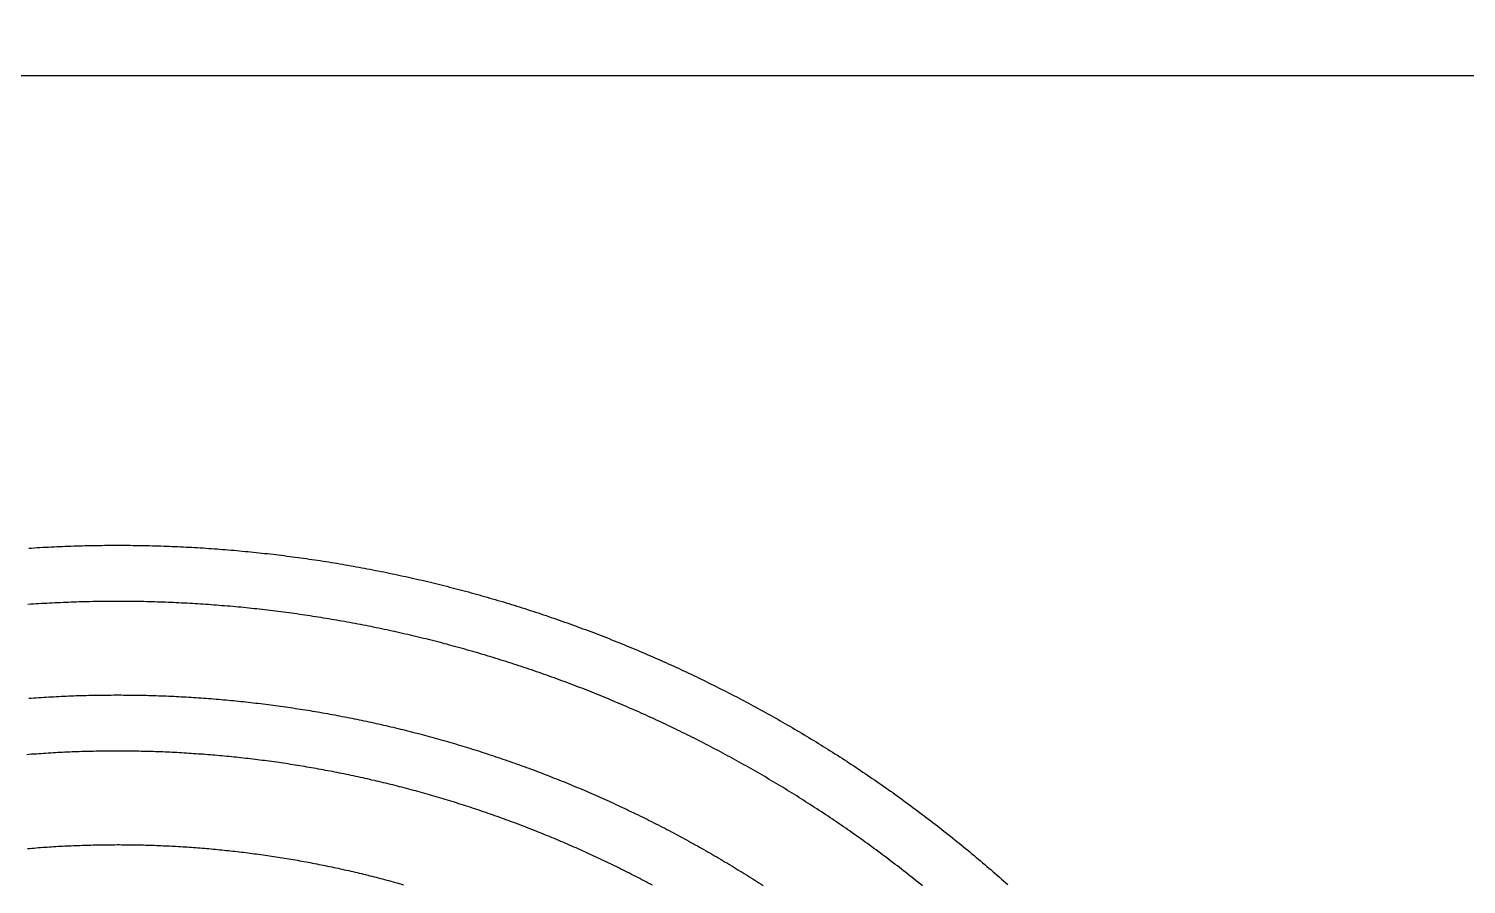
# Model space of a CAD drawing. Header units: inches. Extents: x -43479 to 56521, y -44741 to 59530.
# Drawn here: x -9964 to -6892, y 41313 to 43141 of the extents above; entities that cross this region are included whole.
import ezdxf

# ---------------------------------------------------------------- set-up
doc = ezdxf.new("R2010")
doc.units = ezdxf.units.IN
doc.header["$MEASUREMENT"] = 0

# ---------------------------------------------------------------- blocks, each defined once
blk = doc.blocks.new('kanishk_spiralEditV1')
for points in [[(2987.9, -1431.3), (2981.9, -1431.6), (2975.9, -1432), (2969.9, -1432.4), (2963.9, -1432.7), (2957.9, -1433.1), (2951.8, -1433.4), (2945.8, -1433.7), (2939.8, -1434), (2933.8, -1434.3), (2927.8, -1434.6), (2921.8, -1434.9), (2915.8, -1435.1), (2909.8, -1435.4), (2903.7, -1435.6), (2897.7, -1435.8), (2891.7, -1436), (2885.7, -1436.2), (2879.7, -1436.4), (2873.7, -1436.5), (2867.7, -1436.7), (2861.6, -1436.8), (2855.6, -1436.9), (2849.6, -1437.1), (2843.6, -1437.2), (2837.6, -1437.2), (2831.6, -1437.3), (2825.6, -1437.4), (2819.5, -1437.4), (2813.5, -1437.5), (2807.5, -1437.5), (2801.5, -1437.5), (2795.5, -1437.5), (2789.5, -1437.5), (2783.5, -1437.5), (2777.4, -1437.4), (2771.4, -1437.4), (2765.4, -1437.3), (2759.4, -1437.3), (2753.4, -1437.2), (2747.4, -1437.1), (2741.4, -1437), (2735.4, -1436.8), (2729.4, -1436.7), (2723.3, -1436.5), (2717.3, -1436.4), (2711.3, -1436.2), (2705.3, -1436), (2699.3, -1435.8), (2693.3, -1435.6), (2687.3, -1435.4), (2681.3, -1435.1), (2675.3, -1434.9), (2669.3, -1434.6), (2663.3, -1434.3), (2657.3, -1434.1), (2651.3, -1433.7), (2645.3, -1433.4), (2639.3, -1433.1), (2633.3, -1432.8), (2627.3, -1432.4), (2621.3, -1432.1), (2615.3, -1431.7), (2609.3, -1431.3), (2603.3, -1430.9), (2597.3, -1430.5), (2591.3, -1430), (2585.3, -1429.6), (2579.4, -1429.2), (2573.4, -1428.7), (2567.4, -1428.2), (2561.4, -1427.7), (2555.4, -1427.2), (2549.4, -1426.7), (2543.4, -1426.2), (2537.5, -1425.6), (2531.5, -1425.1), (2525.5, -1424.5), (2519.5, -1423.9), (2513.6, -1423.4), (2507.6, -1422.7), (2501.6, -1422.1), (2495.7, -1421.5), (2489.7, -1420.9), (2483.7, -1420.2), (2477.8, -1419.6), (2471.8, -1418.9), (2465.8, -1418.2), (2459.9, -1417.5), (2453.9, -1416.8), (2448, -1416), (2442, -1415.3), (2436, -1414.5), (2430.1, -1413.8), (2424.1, -1413), (2418.2, -1412.2), (2412.2, -1411.4), (2406.3, -1410.6), (2400.4, -1409.8), (2394.4, -1408.9), (2388.5, -1408.1), (2382.6, -1407.2), (2376.6, -1406.3), (2370.7, -1405.5), (2364.8, -1404.6), (2358.8, -1403.6), (2352.9, -1402.7), (2347, -1401.8), (2341.1, -1400.8), (2335.1, -1399.9), (2329.2, -1398.9), (2323.3, -1397.9), (2317.4, -1396.9), (2311.5, -1395.9), (2305.6, -1394.9), (2299.7, -1393.8), (2293.8, -1392.8), (2287.9, -1391.7), (2282, -1390.6), (2276.1, -1389.6), (2270.2, -1388.5), (2264.3, -1387.4), (2258.4, -1386.2), (2252.5, -1385.1), (2246.6, -1383.9), (2240.8, -1382.8), (2234.9, -1381.6), (2229, -1380.4), (2223.1, -1379.2), (2217.3, -1378), (2211.4, -1376.8), (2205.5, -1375.6), (2199.7, -1374.3), (2193.8, -1373.1), (2188, -1371.8), (2182.1, -1370.5), (2176.3, -1369.2), (2170.4, -1367.9), (2164.6, -1366.6), (2158.7, -1365.3), (2152.9, -1363.9), (2147.1, -1362.6), (2141.2, -1361.2), (2135.4, -1359.8), (2129.6, -1358.4), (2123.8, -1357), (2117.9, -1355.6), (2112.1, -1354.2), (2106.3, -1352.7), (2100.5, -1351.3), (2094.7, -1349.8), (2088.9, -1348.3), (2083.1, -1346.8), (2077.3, -1345.3), (2071.5, -1343.8), (2065.7, -1342.3), (2059.9, -1340.8), (2054.2, -1339.2), (2048.4, -1337.7), (2042.6, -1336.1), (2036.8, -1334.5), (2031.1, -1332.9), (2025.3, -1331.3), (2019.5, -1329.7), (2013.8, -1328), (2008, -1326.4), (2002.3, -1324.7), (1996.5, -1323.1), (1990.8, -1321.4), (1985.1, -1319.7), (1979.3, -1318), (1973.6, -1316.3), (1967.9, -1314.5), (1962.1, -1312.8), (1956.4, -1311), (1950.7, -1309.3), (1945, -1307.5), (1939.3, -1305.7), (1933.6, -1303.9), (1927.9, -1302.1), (1922.2, -1300.3), (1916.5, -1298.4), (1910.8, -1296.6), (1905.1, -1294.7), (1899.4, -1292.9), (1893.8, -1291), (1888.1, -1289.1), (1882.4, -1287.2), (1876.8, -1285.3), (1871.1, -1283.3), (1865.5, -1281.4), (1859.8, -1279.4), (1854.2, -1277.5), (1848.5, -1275.5), (1842.9, -1273.5), (1837.3, -1271.5), (1831.6, -1269.5), (1826, -1267.5), (1820.4, -1265.4), (1814.8, -1263.4), (1809.2, -1261.3), (1803.6, -1259.2), (1798, -1257.2), (1792.4, -1255.1), (1786.8, -1253), (1781.2, -1250.8), (1775.6, -1248.7), (1770, -1246.6), (1764.4, -1244.4), (1758.9, -1242.2), (1753.3, -1240.1), (1747.8, -1237.9), (1742.2, -1235.7), (1736.7, -1233.5), (1731.1, -1231.3), (1725.6, -1229), (1720, -1226.8), (1714.5, -1224.5), (1709, -1222.2), (1703.5, -1220), (1697.9, -1217.7), (1692.4, -1215.4), (1686.9, -1213.1), (1681.4, -1210.7), (1675.9, -1208.4), (1670.4, -1206), (1665, -1203.7), (1659.5, -1201.3), (1654, -1198.9), (1648.5, -1196.5), (1643.1, -1194.1), (1637.6, -1191.7), (1632.2, -1189.3), (1626.7, -1186.8), (1621.3, -1184.4), (1615.8, -1181.9), (1610.4, -1179.5), (1605, -1177), (1599.6, -1174.5), (1594.1, -1172), (1588.7, -1169.5), (1583.3, -1166.9), (1577.9, -1164.4), (1572.5, -1161.8), (1567.2, -1159.3), (1561.8, -1156.7), (1556.4, -1154.1), (1551, -1151.5), (1545.7, -1148.9), (1540.3, -1146.3), (1534.9, -1143.7), (1529.6, -1141), (1524.3, -1138.4), (1518.9, -1135.7), (1513.6, -1133), (1508.3, -1130.3), (1502.9, -1127.6), (1497.6, -1124.9), (1492.3, -1122.2), (1487, -1119.5), (1481.7, -1116.7), (1476.4, -1114), (1471.2, -1111.2), (1465.9, -1108.5), (1460.6, -1105.7), (1455.3, -1102.9), (1450.1, -1100.1), (1444.8, -1097.2), (1439.6, -1094.4), (1434.3, -1091.6), (1429.1, -1088.7), (1423.9, -1085.9), (1418.6, -1083), (1413.4, -1080.1), (1408.2, -1077.2), (1403, -1074.3), (1397.8, -1071.4), (1392.6, -1068.5), (1387.4, -1065.5), (1382.3, -1062.6), (1377.1, -1059.6), (1371.9, -1056.7), (1366.8, -1053.7), (1361.6, -1050.7), (1356.5, -1047.7), (1351.3, -1044.7), (1346.2, -1041.7), (1341.1, -1038.6), (1335.9, -1035.6), (1330.8, -1032.5), (1325.7, -1029.5), (1320.6, -1026.4), (1315.5, -1023.3), (1310.4, -1020.2), (1305.4, -1017.1), (1300.3, -1014), (1295.2, -1010.9), (1290.2, -1007.7), (1285.1, -1004.6), (1280.1, -1001.4), (1275, -998.2), (1270, -995.1), (1265, -991.9), (1259.9, -988.7), (1254.9, -985.5), (1249.9, -982.2), (1244.9, -979), (1239.9, -975.8), (1235, -972.5), (1230, -969.2), (1225, -966), (1220, -962.7), (1215.1, -959.4), (1210.1, -956.1), (1205.2, -952.8), (1200.3, -949.5), (1195.3, -946.1), (1190.4, -942.8), (1185.5, -939.4), (1180.6, -936.1), (1175.7, -932.7), (1170.8, -929.3), (1165.9, -925.9), (1161, -922.5), (1156.2, -919.1), (1151.3, -915.6), (1146.4, -912.2), (1141.6, -908.8), (1136.8, -905.3), (1131.9, -901.8), (1127.1, -898.4), (1122.3, -894.9), (1117.5, -891.4), (1112.7, -887.9), (1107.9, -884.4), (1103.1, -880.8), (1098.3, -877.3), (1093.5, -873.8), (1088.8, -870.2), (1084, -866.6), (1079.3, -863.1), (1074.5, -859.5), (1069.8, -855.9), (1065.1, -852.3), (1060.3, -848.7), (1055.6, -845), (1050.9, -841.4), (1046.2, -837.8), (1041.5, -834.1), (1036.9, -830.4), (1032.2, -826.8), (1027.5, -823.1), (1022.9, -819.4), (1018.2, -815.7), (1013.6, -812), (1008.9, -808.3), (1004.3, -804.5), (999.7, -800.8), (995.1, -797), (990.5, -793.3), (985.9, -789.5), (981.3, -785.7), (976.7, -782), (972.2, -778.2), (967.6, -774.4), (963.1, -770.5), (958.5, -766.7), (954, -762.9), (949.5, -759), (944.9, -755.2), (940.4, -751.3), (935.9, -747.4), (931.4, -743.6), (926.9, -739.7), (922.5, -735.8), (918, -731.9), (913.5, -728), (909.1, -724), (904.6, -720.1), (900.2, -716.1), (895.8, -712.2)], [(2987.8, -1110.5), (2982.5, -1110.9), (2977.1, -1111.3), (2971.8, -1111.7), (2966.5, -1112), (2961.1, -1112.4), (2955.8, -1112.7), (2950.4, -1113), (2945.1, -1113.4), (2939.8, -1113.7), (2934.4, -1113.9), (2929.1, -1114.2), (2923.7, -1114.5), (2918.4, -1114.8), (2913, -1115), (2907.7, -1115.2), (2902.4, -1115.5), (2897, -1115.7), (2891.7, -1115.9), (2886.3, -1116.1), (2881, -1116.2), (2875.6, -1116.4), (2870.3, -1116.6), (2865, -1116.7), (2859.6, -1116.8), (2854.3, -1117), (2848.9, -1117.1), (2843.6, -1117.2), (2838.2, -1117.3), (2832.9, -1117.3), (2827.5, -1117.4), (2822.2, -1117.5), (2816.8, -1117.5), (2811.5, -1117.5), (2806.2, -1117.6), (2800.8, -1117.6), (2795.5, -1117.6), (2790.1, -1117.6), (2784.8, -1117.5), (2779.4, -1117.5), (2774.1, -1117.5), (2768.8, -1117.4), (2763.4, -1117.3), (2758.1, -1117.3), (2752.7, -1117.2), (2747.4, -1117.1), (2742, -1117), (2736.7, -1116.8), (2731.4, -1116.7), (2726, -1116.6), (2720.7, -1116.4), (2715.4, -1116.2), (2710, -1116), (2704.7, -1115.9), (2699.3, -1115.7), (2694, -1115.4), (2688.7, -1115.2), (2683.3, -1115), (2678, -1114.7), (2672.7, -1114.5), (2667.3, -1114.2), (2662, -1113.9), (2656.7, -1113.6), (2651.4, -1113.3), (2646, -1113), (2640.7, -1112.7), (2635.4, -1112.4), (2630, -1112), (2624.7, -1111.7), (2619.4, -1111.3), (2614.1, -1110.9), (2608.8, -1110.5), (2603.4, -1110.1), (2598.1, -1109.7), (2592.8, -1109.3), (2587.5, -1108.8), (2582.2, -1108.4), (2576.8, -1107.9), (2571.5, -1107.5), (2566.2, -1107), (2560.9, -1106.5), (2555.6, -1106), (2550.3, -1105.5), (2545, -1105), (2539.7, -1104.4), (2534.4, -1103.9), (2529.1, -1103.3), (2523.8, -1102.7), (2518.5, -1102.2), (2513.2, -1101.6), (2507.9, -1101), (2502.6, -1100.4), (2497.3, -1099.7), (2492, -1099.1), (2486.7, -1098.5), (2481.4, -1097.8), (2476.1, -1097.1), (2470.8, -1096.4), (2465.5, -1095.8), (2460.3, -1095.1), (2455, -1094.3), (2449.7, -1093.6), (2444.4, -1092.9), (2439.1, -1092.1), (2433.9, -1091.4), (2428.6, -1090.6), (2423.3, -1089.8), (2418.1, -1089), (2412.8, -1088.2), (2407.5, -1087.4), (2402.3, -1086.6), (2397, -1085.8), (2391.7, -1084.9), (2386.5, -1084.1), (2381.2, -1083.2), (2376, -1082.3), (2370.7, -1081.4), (2365.5, -1080.5), (2360.2, -1079.6), (2355, -1078.7), (2349.7, -1077.8), (2344.5, -1076.8), (2339.3, -1075.9), (2334, -1074.9), (2328.8, -1073.9), (2323.6, -1072.9), (2318.3, -1071.9), (2313.1, -1070.9), (2307.9, -1069.9), (2302.6, -1068.9), (2297.4, -1067.8), (2292.2, -1066.8), (2287, -1065.7), (2281.8, -1064.7), (2276.6, -1063.6), (2271.4, -1062.5), (2266.2, -1061.4), (2261, -1060.2), (2255.8, -1059.1), (2250.6, -1058), (2245.4, -1056.8), (2240.2, -1055.7), (2235, -1054.5), (2229.8, -1053.3), (2224.6, -1052.1), (2219.4, -1050.9), (2214.3, -1049.7), (2209.1, -1048.5), (2203.9, -1047.2), (2198.7, -1046), (2193.6, -1044.7), (2188.4, -1043.5), (2183.2, -1042.2), (2178.1, -1040.9), (2172.9, -1039.6), (2167.8, -1038.3), (2162.6, -1036.9), (2157.5, -1035.6), (2152.3, -1034.3), (2147.2, -1032.9), (2142.1, -1031.6), (2136.9, -1030.2), (2131.8, -1028.8), (2126.7, -1027.4), (2121.5, -1026), (2116.4, -1024.6), (2111.3, -1023.1), (2106.2, -1021.7), (2101.1, -1020.2), (2096, -1018.8), (2090.9, -1017.3), (2085.8, -1015.8), (2080.7, -1014.3), (2075.6, -1012.8), (2070.5, -1011.3), (2065.4, -1009.8), (2060.3, -1008.2), (2055.2, -1006.7), (2050.1, -1005.1), (2045.1, -1003.6), (2040, -1002), (2034.9, -1000.4), (2029.8, -998.8), (2024.8, -997.2), (2019.7, -995.6), (2014.7, -993.9), (2009.6, -992.3), (2004.6, -990.6), (1999.5, -989), (1994.5, -987.3), (1989.5, -985.6), (1984.4, -983.9), (1979.4, -982.2), (1974.4, -980.5), (1969.4, -978.8), (1964.3, -977), (1959.3, -975.3), (1954.3, -973.5), (1949.3, -971.8), (1944.3, -970), (1939.3, -968.2), (1934.3, -966.4), (1929.3, -964.6), (1924.4, -962.8), (1919.4, -961), (1914.4, -959.1), (1909.4, -957.3), (1904.5, -955.4), (1899.5, -953.5), (1894.5, -951.6), (1889.6, -949.8), (1884.6, -947.9), (1879.7, -945.9), (1874.7, -944), (1869.8, -942.1), (1864.9, -940.1), (1859.9, -938.2), (1855, -936.2), (1850.1, -934.3), (1845.2, -932.3), (1840.2, -930.3), (1835.3, -928.3), (1830.4, -926.3), (1825.5, -924.2), (1820.6, -922.2), (1815.7, -920.1), (1810.9, -918.1), (1806, -916), (1801.1, -914), (1796.2, -911.9), (1791.4, -909.8), (1786.5, -907.7), (1781.6, -905.5), (1776.8, -903.4), (1771.9, -901.3), (1767.1, -899.1), (1762.2, -897), (1757.4, -894.8), (1752.6, -892.6), (1747.7, -890.5), (1742.9, -888.3), (1738.1, -886), (1733.3, -883.8), (1728.5, -881.6), (1723.7, -879.4), (1718.9, -877.1), (1714.1, -874.9), (1709.3, -872.6), (1704.5, -870.3), (1699.8, -868), (1695, -865.7), (1690.2, -863.4), (1685.4, -861.1), (1680.7, -858.8), (1675.9, -856.5), (1671.2, -854.1), (1666.5, -851.8), (1661.7, -849.4), (1657, -847), (1652.3, -844.6), (1647.5, -842.2), (1642.8, -839.8), (1638.1, -837.4), (1633.4, -835), (1628.7, -832.6), (1624, -830.1), (1619.3, -827.7), (1614.6, -825.2), (1610, -822.7), (1605.3, -820.2), (1600.6, -817.8), (1596, -815.3), (1591.3, -812.7), (1586.6, -810.2), (1582, -807.7), (1577.4, -805.1), (1572.7, -802.6), (1568.1, -800), (1563.5, -797.5), (1558.8, -794.9), (1554.2, -792.3), (1549.6, -789.7), (1545, -787.1), (1540.4, -784.5), (1535.8, -781.9), (1531.3, -779.2), (1526.7, -776.6), (1522.1, -773.9), (1517.5, -771.3), (1513, -768.6), (1508.4, -765.9), (1503.9, -763.2), (1499.3, -760.5), (1494.8, -757.8), (1490.3, -755.1), (1485.7, -752.3), (1481.2, -749.6), (1476.7, -746.9), (1472.2, -744.1), (1467.7, -741.3), (1463.2, -738.6), (1458.7, -735.8), (1454.2, -733), (1449.7, -730.2), (1445.3, -727.4), (1440.8, -724.5), (1436.3, -721.7), (1431.9, -718.9), (1427.4, -716), (1423, -713.1), (1418.6, -710.3)], [(2990.4, -789.4), (2985.7, -789.8), (2981, -790.2), (2976.4, -790.5), (2971.7, -790.9), (2967, -791.3), (2962.4, -791.6), (2957.7, -792), (2953, -792.3), (2948.4, -792.6), (2943.7, -792.9), (2939, -793.2), (2934.3, -793.5), (2929.7, -793.8), (2925, -794.1), (2920.3, -794.3), (2915.7, -794.6), (2911, -794.8), (2906.3, -795), (2901.6, -795.3), (2897, -795.5), (2892.3, -795.7), (2887.6, -795.9), (2882.9, -796), (2878.3, -796.2), (2873.6, -796.4), (2868.9, -796.5), (2864.2, -796.7), (2859.6, -796.8), (2854.9, -796.9), (2850.2, -797.1), (2845.5, -797.2), (2840.9, -797.2), (2836.2, -797.3), (2831.5, -797.4), (2826.8, -797.5), (2822.2, -797.5), (2817.5, -797.6), (2812.8, -797.6), (2808.1, -797.6), (2803.5, -797.6), (2798.8, -797.7), (2794.1, -797.7), (2789.4, -797.6), (2784.8, -797.6), (2780.1, -797.6), (2775.4, -797.5), (2770.7, -797.5), (2766.1, -797.4), (2761.4, -797.3), (2756.7, -797.3), (2752.1, -797.2), (2747.4, -797.1), (2742.7, -797), (2738, -796.8), (2733.4, -796.7), (2728.7, -796.6), (2724, -796.4), (2719.4, -796.3), (2714.7, -796.1), (2710, -795.9), (2705.4, -795.7), (2700.7, -795.5), (2696, -795.3), (2691.4, -795.1), (2686.7, -794.9), (2682.1, -794.6), (2677.4, -794.4), (2672.7, -794.1), (2668.1, -793.8), (2663.4, -793.6), (2658.8, -793.3), (2654.1, -793), (2649.4, -792.7), (2644.8, -792.4), (2640.1, -792), (2635.5, -791.7), (2630.8, -791.4), (2626.2, -791), (2621.5, -790.6), (2616.9, -790.3), (2612.2, -789.9), (2607.6, -789.5), (2602.9, -789.1), (2598.3, -788.7), (2593.6, -788.2), (2589, -787.8), (2584.3, -787.4), (2579.7, -786.9), (2575.1, -786.4), (2570.4, -786), (2565.8, -785.5), (2561.1, -785), (2556.5, -784.5), (2551.9, -784), (2547.2, -783.5), (2542.6, -782.9), (2538, -782.4), (2533.4, -781.8), (2528.7, -781.3), (2524.1, -780.7), (2519.5, -780.1), (2514.8, -779.6), (2510.2, -779), (2505.6, -778.3), (2501, -777.7), (2496.4, -777.1), (2491.8, -776.5), (2487.1, -775.8), (2482.5, -775.2), (2477.9, -774.5), (2473.3, -773.8), (2468.7, -773.1), (2464.1, -772.4), (2459.5, -771.7), (2454.9, -771), (2450.3, -770.3), (2445.7, -769.6), (2441.1, -768.8), (2436.5, -768.1), (2431.9, -767.3), (2427.3, -766.5), (2422.7, -765.8), (2418.1, -765), (2413.5, -764.2), (2409, -763.4), (2404.4, -762.5), (2399.8, -761.7), (2395.2, -760.9), (2390.6, -760), (2386.1, -759.2), (2381.5, -758.3), (2376.9, -757.4), (2372.3, -756.5), (2367.8, -755.6), (2363.2, -754.7), (2358.7, -753.8), (2354.1, -752.9), (2349.5, -752), (2345, -751), (2340.4, -750.1), (2335.9, -749.1), (2331.3, -748.1), (2326.8, -747.2), (2322.2, -746.2), (2317.7, -745.2), (2313.2, -744.2), (2308.6, -743.1), (2304.1, -742.1), (2299.5, -741.1), (2295, -740), (2290.5, -739), (2286, -737.9), (2281.4, -736.8), (2276.9, -735.7), (2272.4, -734.7), (2267.9, -733.6), (2263.4, -732.4), (2258.9, -731.3), (2254.4, -730.2), (2249.8, -729), (2245.3, -727.9), (2240.8, -726.7), (2236.3, -725.6), (2231.9, -724.4), (2227.4, -723.2), (2222.9, -722), (2218.4, -720.8), (2213.9, -719.6), (2209.4, -718.3), (2204.9, -717.1), (2200.5, -715.9), (2196, -714.6), (2191.5, -713.4), (2187.1, -712.1)], [(1655.1, -710.8), (1659.5, -713.2), (1664, -715.6), (1668.4, -717.9), (1672.9, -720.3), (1677.4, -722.6), (1681.8, -725), (1686.3, -727.3), (1690.8, -729.6), (1695.3, -731.9), (1699.8, -734.2), (1704.3, -736.5), (1708.8, -738.8), (1713.3, -741), (1717.8, -743.3), (1722.3, -745.5), (1726.8, -747.8), (1731.3, -750), (1735.9, -752.2), (1740.4, -754.4), (1744.9, -756.6), (1749.5, -758.8), (1754, -761), (1758.6, -763.2), (1763.1, -765.3), (1767.7, -767.5), (1772.3, -769.6), (1776.8, -771.8), (1781.4, -773.9), (1786, -776), (1790.6, -778.1), (1795.2, -780.2), (1799.8, -782.3), (1804.4, -784.4), (1809, -786.5), (1813.6, -788.5), (1818.2, -790.6), (1822.8, -792.6), (1827.4, -794.6), (1832.1, -796.7), (1836.7, -798.7), (1841.3, -800.7), (1846, -802.7), (1850.6, -804.6), (1855.3, -806.6), (1859.9, -808.6), (1864.6, -810.5), (1869.2, -812.5), (1873.9, -814.4), (1878.6, -816.3), (1883.2, -818.2), (1887.9, -820.1), (1892.6, -822), (1897.3, -823.9), (1902, -825.8), (1906.7, -827.7), (1911.4, -829.5), (1916.1, -831.4), (1920.8, -833.2), (1925.5, -835), (1930.2, -836.9), (1934.9, -838.7), (1939.7, -840.5), (1944.4, -842.2), (1949.1, -844), (1953.9, -845.8), (1958.6, -847.5), (1963.3, -849.3), (1968.1, -851), (1972.8, -852.8), (1977.6, -854.5), (1982.4, -856.2), (1987.1, -857.9), (1991.9, -859.6), (1996.7, -861.3), (2001.4, -862.9), (2006.2, -864.6), (2011, -866.2), (2015.8, -867.9), (2020.6, -869.5), (2025.3, -871.1), (2030.1, -872.7), (2034.9, -874.3), (2039.7, -875.9), (2044.6, -877.5), (2049.4, -879.1), (2054.2, -880.6), (2059, -882.2), (2063.8, -883.7), (2068.6, -885.2), (2073.5, -886.8), (2078.3, -888.3), (2083.1, -889.8), (2088, -891.3), (2092.8, -892.7), (2097.6, -894.2), (2102.5, -895.7), (2107.3, -897.1), (2112.2, -898.5), (2117.1, -900), (2121.9, -901.4), (2126.8, -902.8), (2131.6, -904.2), (2136.5, -905.6), (2141.4, -907), (2146.3, -908.3), (2151.1, -909.7), (2156, -911), (2160.9, -912.4), (2165.8, -913.7), (2170.7, -915), (2175.6, -916.3), (2180.5, -917.6), (2185.4, -918.9), (2190.3, -920.2), (2195.2, -921.4), (2200.1, -922.7), (2205, -923.9), (2209.9, -925.2), (2214.8, -926.4), (2219.7, -927.6), (2224.7, -928.8), (2229.6, -930), (2234.5, -931.2), (2239.5, -932.4), (2244.4, -933.5), (2249.3, -934.7), (2254.3, -935.8), (2259.2, -937), (2264.1, -938.1), (2269.1, -939.2), (2274, -940.3), (2279, -941.4), (2283.9, -942.5), (2288.9, -943.5), (2293.9, -944.6), (2298.8, -945.6), (2303.8, -946.7), (2308.7, -947.7), (2313.7, -948.7), (2318.7, -949.7), (2323.7, -950.7), (2328.6, -951.7), (2333.6, -952.7), (2338.6, -953.7), (2343.6, -954.6), (2348.5, -955.6), (2353.5, -956.5), (2358.5, -957.4), (2363.5, -958.3), (2368.5, -959.3), (2373.5, -960.1), (2378.5, -961), (2383.5, -961.9), (2388.5, -962.8), (2393.5, -963.6), (2398.5, -964.5), (2403.5, -965.3), (2408.5, -966.1), (2413.5, -966.9), (2418.5, -967.7), (2423.6, -968.5), (2428.6, -969.3), (2433.6, -970.1), (2438.6, -970.8), (2443.6, -971.6), (2448.7, -972.3), (2453.7, -973), (2458.7, -973.7), (2463.7, -974.4), (2468.8, -975.1), (2473.8, -975.8), (2478.8, -976.5), (2483.9, -977.2), (2488.9, -977.8), (2493.9, -978.5), (2499, -979.1), (2504, -979.7), (2509.1, -980.3), (2514.1, -980.9), (2519.2, -981.5), (2524.2, -982.1), (2529.3, -982.7), (2534.3, -983.2), (2539.4, -983.8), (2544.4, -984.3), (2549.5, -984.8), (2554.5, -985.3), (2559.6, -985.8), (2564.6, -986.3), (2569.7, -986.8), (2574.8, -987.3), (2579.8, -987.8), (2584.9, -988.2), (2589.9, -988.7), (2595, -989.1), (2600.1, -989.5), (2605.1, -989.9), (2610.2, -990.3), (2615.3, -990.7), (2620.4, -991.1), (2625.4, -991.4), (2630.5, -991.8), (2635.6, -992.1), (2640.6, -992.5), (2645.7, -992.8), (2650.8, -993.1), (2655.9, -993.4), (2661, -993.7), (2666, -994), (2671.1, -994.3), (2676.2, -994.5), (2681.3, -994.8), (2686.4, -995), (2691.4, -995.3), (2696.5, -995.5), (2701.6, -995.7), (2706.7, -995.9), (2711.8, -996.1), (2716.9, -996.2), (2721.9, -996.4), (2727, -996.6), (2732.1, -996.7), (2737.2, -996.8), (2742.3, -997), (2747.4, -997.1), (2752.5, -997.2), (2757.6, -997.3), (2762.7, -997.3), (2767.7, -997.4), (2772.8, -997.5), (2777.9, -997.5), (2783, -997.6), (2788.1, -997.6), (2793.2, -997.6), (2798.3, -997.6), (2803.4, -997.6), (2808.5, -997.6), (2813.6, -997.6), (2818.7, -997.5), (2823.8, -997.5), (2828.9, -997.4), (2834, -997.3), (2839, -997.3), (2844.1, -997.2), (2849.2, -997.1), (2854.3, -997), (2859.4, -996.8), (2864.5, -996.7), (2869.6, -996.6), (2874.7, -996.4), (2879.8, -996.2), (2884.9, -996.1), (2890, -995.9), (2895.1, -995.7), (2900.2, -995.5), (2905.3, -995.2), (2910.4, -995), (2915.4, -994.8), (2920.5, -994.5), (2925.6, -994.3), (2930.7, -994), (2935.8, -993.7), (2940.9, -993.4), (2946, -993.1), (2951.1, -992.8), (2956.2, -992.5), (2961.3, -992.1), (2966.3, -991.8), (2971.4, -991.4), (2976.5, -991.1), (2981.6, -990.7), (2986.7, -990.3), (2991.8, -989.9)], [(1078.1, -709.9), (1082.5, -713.4), (1086.9, -717), (1091.4, -720.6), (1095.8, -724.1), (1100.3, -727.7), (1104.7, -731.2), (1109.2, -734.7), (1113.7, -738.2), (1118.2, -741.7), (1122.7, -745.2), (1127.2, -748.7), (1131.7, -752.2), (1136.2, -755.6), (1140.7, -759.1), (1145.3, -762.5), (1149.8, -766), (1154.3, -769.4), (1158.9, -772.8), (1163.5, -776.2), (1168, -779.6), (1172.6, -783), (1177.2, -786.4), (1181.8, -789.8), (1186.4, -793.1), (1191, -796.5), (1195.6, -799.8), (1200.2, -803.2), (1204.8, -806.5), (1209.5, -809.8), (1214.1, -813.1), (1218.8, -816.4), (1223.4, -819.7), (1228.1, -823), (1232.7, -826.2), (1237.4, -829.5), (1242.1, -832.7), (1246.8, -836), (1251.5, -839.2), (1256.2, -842.4), (1260.9, -845.6), (1265.6, -848.8), (1270.3, -852), (1275.1, -855.2), (1279.8, -858.3), (1284.6, -861.5), (1289.3, -864.7), (1294.1, -867.8), (1298.8, -870.9), (1303.6, -874), (1308.4, -877.2), (1313.2, -880.2), (1318, -883.3), (1322.8, -886.4), (1327.6, -889.5), (1332.4, -892.5), (1337.2, -895.6), (1342, -898.6), (1346.8, -901.7), (1351.7, -904.7), (1356.5, -907.7), (1361.4, -910.7), (1366.2, -913.7), (1371.1, -916.7), (1376, -919.6), (1380.8, -922.6), (1385.7, -925.5), (1390.6, -928.5), (1395.5, -931.4), (1400.4, -934.3), (1405.3, -937.2), (1410.2, -940.1), (1415.2, -943), (1420.1, -945.9), (1425, -948.8), (1430, -951.6), (1434.9, -954.5), (1439.9, -957.3), (1444.8, -960.1), (1449.8, -963), (1454.7, -965.8), (1459.7, -968.6), (1464.7, -971.3), (1469.7, -974.1), (1474.7, -976.9), (1479.7, -979.6), (1484.7, -982.4), (1489.7, -985.1), (1494.7, -987.8), (1499.8, -990.6), (1504.8, -993.3), (1509.8, -996), (1514.9, -998.6), (1519.9, -1001.3), (1525, -1004), (1530, -1006.6), (1535.1, -1009.3), (1540.2, -1011.9), (1545.2, -1014.5), (1550.3, -1017.1), (1555.4, -1019.7), (1560.5, -1022.3), (1565.6, -1024.9), (1570.7, -1027.4), (1575.8, -1030), (1580.9, -1032.5), (1586, -1035.1), (1591.2, -1037.6), (1596.3, -1040.1), (1601.4, -1042.6), (1606.6, -1045.1), (1611.7, -1047.6), (1616.9, -1050.1), (1622, -1052.5), (1627.2, -1055), (1632.4, -1057.4), (1637.5, -1059.8), (1642.7, -1062.2), (1647.9, -1064.7), (1653.1, -1067), (1658.3, -1069.4), (1663.5, -1071.8), (1668.7, -1074.2), (1673.9, -1076.5), (1679.1, -1078.9), (1684.4, -1081.2), (1689.6, -1083.5), (1694.8, -1085.8), (1700, -1088.1), (1705.3, -1090.4), (1710.5, -1092.7), (1715.8, -1094.9), (1721, -1097.2), (1726.3, -1099.4), (1731.6, -1101.7), (1736.8, -1103.9), (1742.1, -1106.1), (1747.4, -1108.3), (1752.7, -1110.5), (1758, -1112.7), (1763.3, -1114.8), (1768.6, -1117), (1773.9, -1119.1), (1779.2, -1121.3), (1784.5, -1123.4), (1789.8, -1125.5), (1795.1, -1127.6), (1800.5, -1129.7), (1805.8, -1131.8), (1811.1, -1133.8), (1816.5, -1135.9), (1821.8, -1137.9), (1827.2, -1140), (1832.5, -1142), (1837.9, -1144), (1843.3, -1146), (1848.6, -1148), (1854, -1150), (1859.4, -1151.9), (1864.8, -1153.9), (1870.1, -1155.8), (1875.5, -1157.8), (1880.9, -1159.7), (1886.3, -1161.6), (1891.7, -1163.5), (1897.1, -1165.4), (1902.5, -1167.3), (1908, -1169.1), (1913.4, -1171), (1918.8, -1172.8), (1924.2, -1174.6), (1929.7, -1176.5), (1935.1, -1178.3), (1940.5, -1180.1), (1946, -1181.9), (1951.4, -1183.6), (1956.9, -1185.4), (1962.3, -1187.2), (1967.8, -1188.9), (1973.2, -1190.6), (1978.7, -1192.3), (1984.2, -1194), (1989.7, -1195.7), (1995.1, -1197.4), (2000.6, -1199.1), (2006.1, -1200.8), (2011.6, -1202.4), (2017.1, -1204), (2022.6, -1205.7), (2028.1, -1207.3), (2033.6, -1208.9), (2039.1, -1210.5), (2044.6, -1212.1), (2050.1, -1213.6), (2055.6, -1215.2), (2061.2, -1216.7), (2066.7, -1218.3), (2072.2, -1219.8), (2077.7, -1221.3), (2083.3, -1222.8), (2088.8, -1224.3), (2094.4, -1225.8), (2099.9, -1227.2), (2105.4, -1228.7), (2111, -1230.1), (2116.5, -1231.6), (2122.1, -1233), (2127.7, -1234.4), (2133.2, -1235.8), (2138.8, -1237.2), (2144.4, -1238.5), (2149.9, -1239.9), (2155.5, -1241.3), (2161.1, -1242.6), (2166.7, -1243.9), (2172.3, -1245.2), (2177.9, -1246.5), (2183.4, -1247.8), (2189, -1249.1), (2194.6, -1250.4), (2200.2, -1251.6), (2205.8, -1252.9), (2211.4, -1254.1), (2217.1, -1255.3), (2222.7, -1256.5), (2228.3, -1257.7), (2233.9, -1258.9), (2239.5, -1260.1), (2245.1, -1261.3), (2250.8, -1262.4), (2256.4, -1263.6), (2262, -1264.7), (2267.6, -1265.8), (2273.3, -1266.9), (2278.9, -1268), (2284.6, -1269.1), (2290.2, -1270.1), (2295.8, -1271.2), (2301.5, -1272.2), (2307.1, -1273.3), (2312.8, -1274.3), (2318.4, -1275.3), (2324.1, -1276.3), (2329.8, -1277.3), (2335.4, -1278.3), (2341.1, -1279.2), (2346.8, -1280.2), (2352.4, -1281.1), (2358.1, -1282), (2363.8, -1283), (2369.4, -1283.9), (2375.1, -1284.8), (2380.8, -1285.6), (2386.5, -1286.5), (2392.2, -1287.4), (2397.8, -1288.2), (2403.5, -1289), (2409.2, -1289.9), (2414.9, -1290.7), (2420.6, -1291.5), (2426.3, -1292.2), (2432, -1293), (2437.7, -1293.8), (2443.4, -1294.5), (2449.1, -1295.3), (2454.8, -1296), (2460.5, -1296.7), (2466.2, -1297.4), (2471.9, -1298.1), (2477.6, -1298.8), (2483.3, -1299.4), (2489, -1300.1), (2494.8, -1300.7), (2500.5, -1301.4), (2506.2, -1302), (2511.9, -1302.6), (2517.6, -1303.2), (2523.4, -1303.8), (2529.1, -1304.3), (2534.8, -1304.9), (2540.5, -1305.4), (2546.3, -1306), (2552, -1306.5), (2557.7, -1307), (2563.4, -1307.5), (2569.2, -1308), (2574.9, -1308.4), (2580.7, -1308.9), (2586.4, -1309.4), (2592.1, -1309.8), (2597.9, -1310.2), (2603.6, -1310.6), (2609.3, -1311), (2615.1, -1311.4), (2620.8, -1311.8), (2626.6, -1312.2), (2632.3, -1312.5), (2638.1, -1312.9), (2643.8, -1313.2), (2649.6, -1313.5), (2655.3, -1313.8), (2661.1, -1314.1), (2666.8, -1314.4), (2672.6, -1314.7), (2678.3, -1314.9), (2684.1, -1315.2), (2689.8, -1315.4), (2695.6, -1315.6), (2701.3, -1315.8), (2707.1, -1316), (2712.8, -1316.2), (2718.6, -1316.4), (2724.4, -1316.5), (2730.1, -1316.7), (2735.9, -1316.8), (2741.6, -1317), (2747.4, -1317.1), (2753.1, -1317.2), (2758.9, -1317.3), (2764.7, -1317.3), (2770.4, -1317.4), (2776.2, -1317.4), (2782, -1317.5), (2787.7, -1317.5), (2793.5, -1317.5), (2799.2, -1317.5), (2805, -1317.5), (2810.8, -1317.5), (2816.5, -1317.5), (2822.3, -1317.4), (2828.1, -1317.4), (2833.8, -1317.3), (2839.6, -1317.2), (2845.3, -1317.1), (2851.1, -1317), (2856.9, -1316.9), (2862.6, -1316.8), (2868.4, -1316.6), (2874.2, -1316.5), (2879.9, -1316.3), (2885.7, -1316.1), (2891.5, -1316), (2897.2, -1315.8), (2903, -1315.5), (2908.7, -1315.3), (2914.5, -1315.1), (2920.3, -1314.8), (2926, -1314.6), (2931.8, -1314.3), (2937.5, -1314), (2943.3, -1313.7), (2949.1, -1313.4), (2954.8, -1313.1), (2960.6, -1312.7), (2966.3, -1312.4), (2972.1, -1312), (2977.9, -1311.7), (2983.6, -1311.3), (2989.4, -1310.9)]]:
    blk.add_lwpolyline(points)

msp = doc.modelspace()

# ---------------------------------------------------------------- linework, layer by layer
msp.add_line((-15639.7, 43041.4), (35562.1, 43041.4))
msp.add_circle((6520.5, 9529.6), 50000)

# ---------------------------------------------------------------- block references
at = {"rotation": 180.0000000048064}
msp.add_blockref('kanishk_spiralEditV1', (-6975.9, 40600), dxfattribs=at)

doc.saveas('drawing.dxf')
